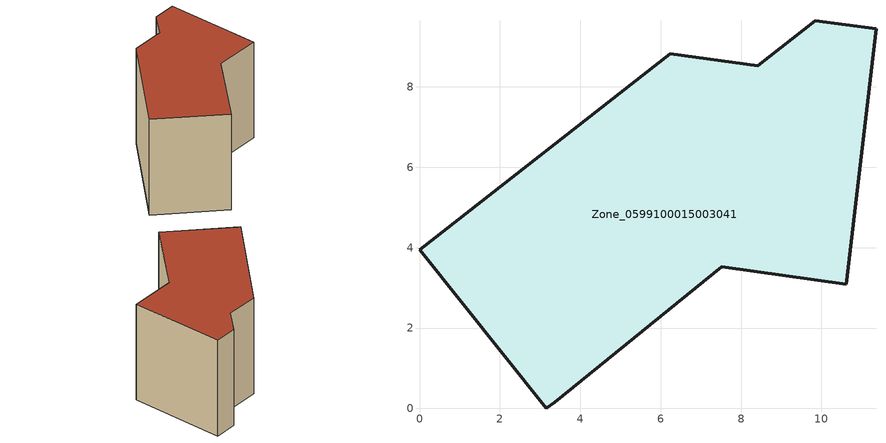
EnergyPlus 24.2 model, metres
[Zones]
Zone_0599100015003041
 floor ground (C_G): 8.42,8.53 9.84,9.65 11.36,9.44 10.62,3.09 7.52,3.53 3.37,0.16 3.15,0 0,3.95 6.24,8.83 z0.7
 wall outside (C_F): 3.37,0.16 7.52,3.53 10.62,3.09 11.36,9.44 9.84,9.65 8.42,8.53 6.24,8.83 0,3.95 3.15,0 3.37,0.16 z0.7:7.76
 roof outside (C_R): 7.52,3.53 10.62,3.09 11.36,9.44 9.84,9.65 8.42,8.53 6.24,8.83 0,3.95 3.15,0 3.37,0.16 z7.76
[BUILDING]
Pand.0599100015003041: North Axis=0; Terrain=City; Loads Convergence Tolerance Value=0.04; Temperature Convergence Tolerance Value=0.4; Solar Distribution=FullExterior; Maximum Number of Warmup Days=25; Minimum Number of Warmup Days=1
[Site:Location]
Rotterdam.The.Hague.AP_ZH_NLD Design_Conditions: Latitude=51.96; Longitude=4.45; Time Zone=1; Elevation=-4.5
[SITE:GROUNDTEMPERATURE:BUILDINGSURFACE]
18, 18, 18, 18, 18, 18, 18, 18, 18, 18, 18, 18
[MATERIAL] Thermal Absorptance=0.9; Solar Absorptance=0.7; Visible Absorptance=0.7
Name | Roughness | Thickness | Conductivity | Density | Specific Heat
G.TI.1975-1991 | MediumSmooth | 0.15 | 0.288461 | 540 | 1210
F.TI.1975-1991 | Rough | 0.3 | 0.230769 | 1920 | 840
R.TI.1975-1991 | MediumRough | 0.2 | 0.153846 | 1500 | 1000
[CONSTRUCTION]
C_G: G.TI.1975-1991
C_F: F.TI.1975-1991
C_R: R.TI.1975-1991
[ZONE]
Zone_0599100015003041: Type=1; Multiplier=1; Ceiling Height=Autocalculate; Volume=Autocalculate; Floor Area=autocalculate; Part of Total Floor Area=Yes
[ZONEINFILTRATION:DESIGNFLOWRATE]
Infil_Zone_0599100015003041: Zone or ZoneList or Space or SpaceList=Zone_0599100015003041; Schedule=AlwaysOn; Design Flow Rate Calculation Method=Flow/Area; Flow Rate per Floor Area=0.003; Constant Term Coefficient=1; Temperature Term Coefficient=0; Velocity Term Coefficient=0; Velocity Squared Term Coefficient=0
[HVACTEMPLATE:ZONE:IDEALLOADSAIRSYSTEM]
Zone_0599100015003041: Maximum Heating Supply Air Temperature=50; Minimum Cooling Supply Air Temperature=13; Maximum Heating Supply Air Humidity Ratio=0.0156; Minimum Cooling Supply Air Humidity Ratio=0.0077; Heating Limit=NoLimit; Cooling Limit=NoLimit; Dehumidification Control Type=ConstantSensibleHeatRatio; Cooling Sensible Heat Ratio=0.7; Dehumidification Setpoint=60; Humidification Control Type=None; Humidification Setpoint=30; Outdoor Air Method=None; Outdoor Air Flow Rate per Person=0.00944; Outdoor Air Flow Rate per Zone Floor Area=0; Outdoor Air Flow Rate per Zone=0; Demand Controlled Ventilation Type=None; Outdoor Air Economizer Type=NoEconomizer; Heat Recovery Type=None; Sensible Heat Recovery Effectiveness=0.7; Latent Heat Recovery Effectiveness=0.65
[ZONECONTROL:THERMOSTAT]
ThermostatControl_Zone_0599100015003041: Zone or ZoneList=Zone_0599100015003041; Control Type Schedule=DualSetpointControlType; Control 1=Thermostat_Zone_0599100015003041; Temperature Difference Between Cutout And Setpoint=0
[THERMOSTATSETPOINT:DUALSETPOINT]
Thermostat_Zone_0599100015003041: Heating Setpoint Temperature Schedule=HeatingSetpoint_Zone_0599100015003041; Cooling Setpoint Temperature Schedule=CoolingSetpoint_Zone_0599100015003041
[SCHEDULE:COMPACT]
HeatingSetpoint_Zone_0599100015003041: Through: 12/31, For: AllDays, Until: 24:00, 21
CoolingSetpoint_Zone_0599100015003041: Through: 12/31, For: AllDays, Until: 24:00, 24
DualSetpointControlType: Through: 12/31, For: AllDays, Until: 24:00, 4
AlwaysOn: Through: 12/31, For: AllDays, Until: 24:00, 1
